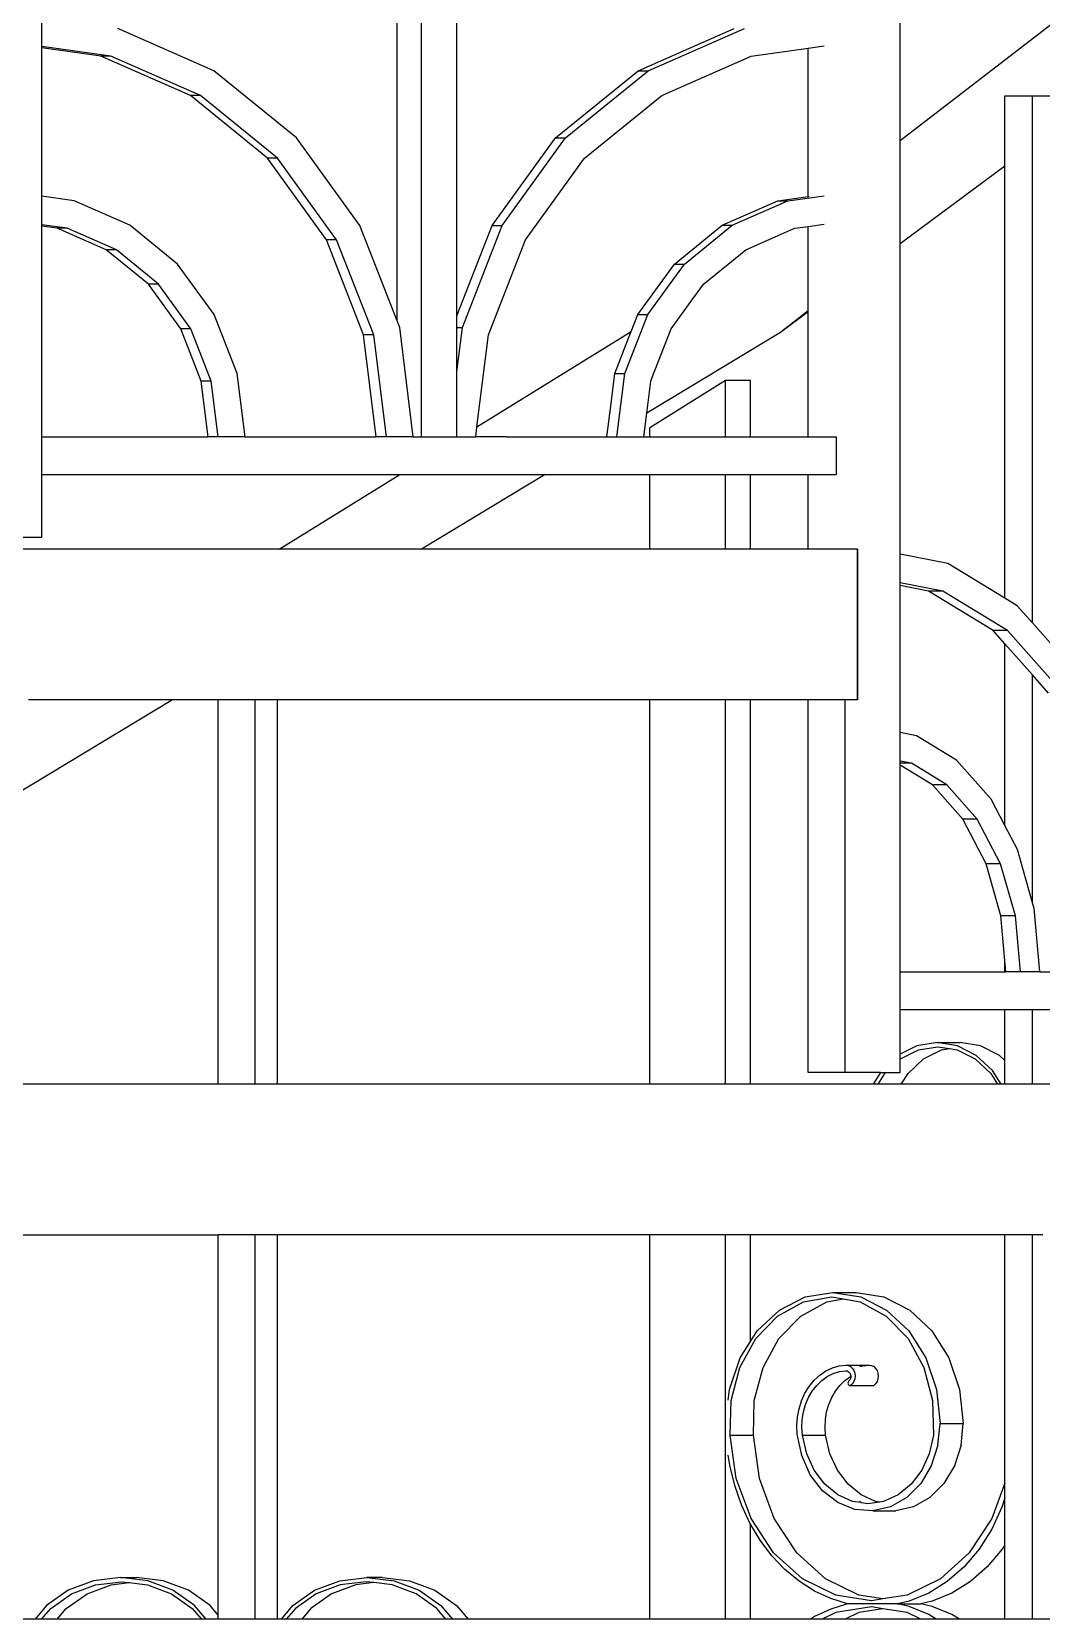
# Model space of a CAD drawing. Header units: millimetres. Extents: x 173236 to 801264, y -94969 to 615039.
# Drawn here: x 499848 to 500084.4, y -3046.3 to -2674.7 of the extents above; entities that cross this region are included whole.
import ezdxf

# ---------------------------------------------------------------- set-up
doc = ezdxf.new("R2010")
doc.units = ezdxf.units.MM
doc.header["$MEASUREMENT"] = 0
doc.layers.add('VOX-A-WALL-PATT', color=233, linetype='Continuous')

# ---------------------------------------------------------------- blocks, each defined once
blk = doc.blocks.new('STAIRCASE')
at = {"layer": 'VOX-A-WALL-PATT'}
for p, q in [((499939.25, -2769.56), (499939.25, -2074.45)), ((499947.58, -2741.19), (499947.58, -2537.66)), ((499933.58, -2742.4), (499933.58, -2539.73)), ((500051.33, -2700.23), (500051.33, -2602.71)), ((499850.36, -2678.15), (499850.36, -2671.47)), ((499890.69, -2683.84), (499868.17, -2673.96)), ((499989.99, -2683.84), (500012.51, -2673.96)), ((499992.36, -2683.84), (500014.87, -2673.96)), ((500087.63, -2672.29), (500051.33, -2700.23)), ((499866.54, -2680.41), (499850.36, -2678.15)), ((499850.36, -2678.48), (499850.36, -2678.15)), ((499864.18, -2680.41), (499850.36, -2678.48)), ((499850.36, -2713.21), (499850.36, -2678.48)), ((500016.5, -2680.41), (500029.84, -2678.55)), ((500029.84, -2678.55), (500033.54, -2678.03)), ((500029.84, -2713.25), (500029.84, -2678.55)), ((499885.17, -2689.63), (499864.18, -2680.41)), ((499866.54, -2680.41), (499864.18, -2680.41)), ((499887.54, -2689.63), (499866.54, -2680.41)), ((499995.51, -2689.63), (500016.5, -2680.41)), ((499910.02, -2699.57), (499890.69, -2683.84)), ((499970.66, -2699.57), (499989.99, -2683.84)), ((499973.03, -2699.57), (499992.36, -2683.84)), ((499989.99, -2683.84), (499992.36, -2683.84)), ((499903.2, -2704.29), (499885.17, -2689.63)), ((499887.54, -2689.63), (499885.17, -2689.63)), ((499905.57, -2704.29), (499887.54, -2689.63)), ((499977.48, -2704.29), (499995.51, -2689.63)), ((500075.87, -2699.17), (500075.87, -2689.73)), ((500075.87, -2689.73), (500082.32, -2689.73)), ((500082.32, -2689.73), (500090.06, -2689.73)), ((500082.32, -2813.09), (500082.32, -2689.73)), ((499924.85, -2720.07), (499910.02, -2699.57)), ((499955.83, -2720.07), (499970.66, -2699.57)), ((499958.19, -2720.07), (499973.03, -2699.57)), ((499970.66, -2699.57), (499973.03, -2699.57)), ((500051.33, -2702.22), (500051.33, -2700.23)), ((500075.87, -2703.89), (500075.87, -2699.17)), ((499917.03, -2723.41), (499903.2, -2704.29)), ((499905.57, -2704.29), (499903.2, -2704.29)), ((499919.4, -2723.41), (499905.57, -2704.29)), ((499963.65, -2723.41), (499977.48, -2704.29)), ((500051.33, -2716.43), (500051.33, -2702.22)), ((500075.87, -2706.21), (500075.87, -2703.89)), ((500075.87, -2706.21), (500051.33, -2724.38)), ((500075.87, -2807.31), (500075.87, -2706.21)), ((499857.98, -2714.27), (499850.36, -2713.21)), ((499850.36, -2719.89), (499850.36, -2713.21)), ((499871, -2719.99), (499857.98, -2714.27)), ((500009.68, -2719.99), (500022.7, -2714.27)), ((500012.04, -2719.99), (500025.06, -2714.27)), ((500022.7, -2714.27), (500029.84, -2713.25)), ((500022.7, -2714.27), (500025.06, -2714.27)), ((500025.06, -2714.27), (500033.54, -2713.09)), ((500029.84, -2713.25), (500030.05, -2713.25)), ((499856.35, -2720.72), (499850.36, -2719.89)), ((499850.36, -2720.22), (499850.36, -2719.89)), ((499882.18, -2729.09), (499871, -2719.99)), ((499998.5, -2729.09), (500009.68, -2719.99)), ((500000.86, -2729.09), (500012.04, -2719.99)), ((500009.68, -2719.99), (500012.04, -2719.99)), ((500029.84, -2720.28), (500033.54, -2719.77)), ((500051.33, -2723.15), (500051.33, -2716.43)), ((499853.99, -2720.72), (499850.36, -2720.22)), ((499850.36, -2769.56), (499850.36, -2720.22)), ((499856.35, -2720.72), (499853.99, -2720.72)), ((499865.49, -2725.77), (499853.99, -2720.72)), ((499867.85, -2725.77), (499856.35, -2720.72)), ((499925.73, -2745.67), (499917.03, -2723.41)), ((499919.4, -2723.41), (499917.03, -2723.41)), ((499928.09, -2745.67), (499919.4, -2723.41)), ((499933.58, -2742.4), (499924.85, -2720.07)), ((499947.58, -2741.19), (499955.83, -2720.07)), ((499948.87, -2743.94), (499958.19, -2720.07)), ((499954.95, -2745.67), (499963.65, -2723.41)), ((499955.83, -2720.07), (499958.19, -2720.07)), ((500015.19, -2725.77), (500022.07, -2722.75)), ((500022.07, -2722.75), (500025.61, -2721.2)), ((500025.61, -2721.2), (500026.69, -2720.72)), ((500026.69, -2720.72), (500029.84, -2720.28)), ((500029.84, -2731), (500029.84, -2720.28)), ((500051.33, -2724.38), (500051.33, -2723.15)), ((499867.85, -2725.77), (499865.49, -2725.77)), ((499875.37, -2733.81), (499865.49, -2725.77)), ((499877.73, -2733.81), (499867.85, -2725.77)), ((500005.31, -2733.81), (500015.19, -2725.77)), ((500051.33, -2797.02), (500051.33, -2724.38)), ((499890.76, -2740.94), (499882.18, -2729.09)), ((499989.92, -2740.94), (499998.5, -2729.09)), ((499992.28, -2740.94), (500000.86, -2729.09)), ((499998.5, -2729.09), (500000.86, -2729.09)), ((500029.84, -2740.01), (500029.84, -2731)), ((499877.73, -2733.81), (499875.37, -2733.81)), ((499882.94, -2744.28), (499875.37, -2733.81)), ((499885.31, -2744.28), (499877.73, -2733.81)), ((500004.51, -2734.92), (500005.31, -2733.81)), ((499997.74, -2744.28), (500002.83, -2737.24)), ((500002.83, -2737.24), (500004.51, -2734.92)), ((499896.16, -2754.74), (499890.76, -2740.94)), ((499947.58, -2743.94), (499947.58, -2741.19)), ((499986.89, -2754.74), (499992.28, -2740.94)), ((499988.37, -2744.9), (499989.92, -2740.94)), ((499989.92, -2740.94), (499992.28, -2740.94)), ((500029.84, -2740.01), (500023.31, -2745.14)), ((500029.84, -2740.29), (500023.31, -2745.14)), ((500029.84, -2740.29), (500029.84, -2740.01)), ((500029.84, -2769.56), (500029.84, -2740.29)), ((499885.31, -2744.28), (499882.94, -2744.28)), ((499887.71, -2756.47), (499882.94, -2744.28)), ((499890.07, -2756.47), (499885.31, -2744.28)), ((499928.7, -2769.56), (499925.73, -2745.67)), ((499928.09, -2745.67), (499925.73, -2745.67)), ((499931.06, -2769.56), (499928.09, -2745.67)), ((499934.18, -2743.94), (499933.58, -2742.4)), ((499937.36, -2769.56), (499934.18, -2743.94)), ((499947.58, -2754.32), (499948.87, -2743.94)), ((499947.58, -2743.94), (499948.87, -2743.94)), ((499947.58, -2754.32), (499947.58, -2743.94)), ((499952.27, -2767.23), (499988.37, -2744.9)), ((499952.27, -2767.23), (499954.95, -2745.67)), ((499987.78, -2746.41), (499988.37, -2744.9)), ((500023.31, -2745.14), (499992.04, -2764.01)), ((499993.22, -2755.84), (499997.74, -2744.28)), ((499984.53, -2754.74), (499987.78, -2746.41)), ((499889.33, -2769.56), (499887.71, -2756.47)), ((499890.07, -2756.47), (499887.71, -2756.47)), ((499891.7, -2769.56), (499890.07, -2756.47)), ((499897.99, -2769.56), (499896.16, -2754.74)), ((499947.58, -2769.56), (499947.58, -2754.32)), ((499983.58, -2762.38), (499984.53, -2754.74)), ((499984.53, -2754.74), (499986.89, -2754.74)), ((499985.05, -2769.56), (499986.89, -2754.74)), ((499992.04, -2764.01), (499992.97, -2756.47)), ((500010.47, -2756.38), (499992.73, -2767.41)), ((499992.97, -2756.47), (499993.22, -2755.84)), ((500016.3, -2756.38), (500010.47, -2756.38)), ((500010.47, -2769.56), (500010.47, -2756.38)), ((500016.3, -2769.56), (500016.3, -2756.38)), ((499982.69, -2769.56), (499983.58, -2762.38)), ((499991.35, -2769.56), (499992.04, -2764.01)), ((499951.98, -2769.56), (499952.16, -2768.11)), ((499952.16, -2768.11), (499952.27, -2767.23)), ((499992.73, -2769.56), (499992.73, -2767.41)), ((499850.36, -2778.38), (499850.36, -2769.56)), ((499850.36, -2769.56), (499889.33, -2769.56)), ((499891.7, -2769.56), (499889.33, -2769.56)), ((499897.99, -2769.56), (499891.7, -2769.56)), ((499897.99, -2769.56), (499928.7, -2769.56)), ((499931.06, -2769.56), (499928.7, -2769.56)), ((499937.36, -2769.56), (499931.06, -2769.56)), ((499937.36, -2769.56), (499939.25, -2769.56)), ((499939.25, -2769.56), (499947.58, -2769.56)), ((499947.58, -2769.56), (499951.98, -2769.56)), ((499959.25, -2769.56), (499951.98, -2769.56)), ((499959.25, -2769.56), (499972.99, -2769.56)), ((499972.99, -2769.56), (499982.69, -2769.56)), ((499982.69, -2769.56), (499985.05, -2769.56)), ((499985.05, -2769.56), (499991.35, -2769.56)), ((499991.35, -2769.56), (499992.73, -2769.56)), ((499992.73, -2769.56), (500010.47, -2769.56)), ((500010.47, -2769.56), (500016.3, -2769.56)), ((500016.3, -2769.56), (500029.84, -2769.56)), ((500029.84, -2769.56), (500036.33, -2769.56)), ((500036.33, -2769.56), (500036.33, -2778.38)), ((499850.36, -2793.1), (499850.36, -2778.38)), ((499850.36, -2778.38), (499934.24, -2778.38)), ((499905.98, -2795.86), (499934.24, -2778.38)), ((499934.24, -2778.38), (499935.31, -2778.38)), ((499935.31, -2778.38), (499943.14, -2778.38)), ((499968.23, -2778.38), (499939.28, -2795.86)), ((499943.14, -2778.38), (499943.63, -2778.38)), ((499943.63, -2778.38), (499958.75, -2778.38)), ((499958.75, -2778.38), (499968.23, -2778.38)), ((499968.23, -2778.38), (499992.73, -2778.38)), ((499992.73, -2795.86), (499992.73, -2778.38)), ((499992.73, -2778.38), (500010.47, -2778.38)), ((500010.47, -2795.86), (500010.47, -2778.38)), ((500010.47, -2778.38), (500016.3, -2778.38)), ((500016.3, -2795.86), (500016.3, -2778.38)), ((500016.3, -2778.38), (500029.84, -2778.38)), ((500029.84, -2795.86), (500029.84, -2778.38)), ((500029.84, -2778.38), (500036.33, -2778.38)), ((499850.36, -2793.1), (499832.77, -2793.1)), ((499893.56, -2795.86), (499816.58, -2795.86)), ((499905.98, -2795.86), (499893.56, -2795.86)), ((499906.62, -2795.86), (499905.98, -2795.86)), ((499911.32, -2795.86), (499906.62, -2795.86)), ((499912.69, -2795.86), (499911.32, -2795.86)), ((499927.33, -2795.86), (499912.69, -2795.86)), ((499936.11, -2795.86), (499927.33, -2795.86)), ((499939.28, -2795.86), (499936.11, -2795.86)), ((499992.73, -2795.86), (499939.28, -2795.86)), ((500003.44, -2795.86), (499992.73, -2795.86)), ((500010.47, -2795.86), (500003.44, -2795.86)), ((500016.3, -2795.86), (500010.47, -2795.86)), ((500029.84, -2795.86), (500016.3, -2795.86)), ((500038.47, -2795.86), (500029.84, -2795.86)), ((500041.28, -2795.86), (500038.47, -2795.86)), ((500041.36, -2795.86), (500041.28, -2795.86)), ((500041.28, -2795.86), (500041.28, -2831.08)), ((500041.36, -2795.86), (500041.36, -2831.08)), ((500062.51, -2799.18), (500051.33, -2797.02)), ((500051.33, -2803.69), (500051.33, -2797.02)), ((500075.87, -2807.31), (500062.51, -2799.18)), ((500061.34, -2805.63), (500051.33, -2803.69)), ((500051.33, -2804.35), (500051.33, -2803.69)), ((500057.96, -2805.63), (500051.33, -2804.35)), ((500051.33, -2838.75), (500051.33, -2804.35)), ((500073.11, -2814.85), (500057.96, -2805.63)), ((500061.34, -2805.63), (500057.96, -2805.63)), ((500076.48, -2814.85), (500061.34, -2805.63)), ((500078.75, -2809.07), (500075.87, -2807.31)), ((500082.32, -2813.09), (500078.75, -2809.07)), ((500076.48, -2814.85), (500073.11, -2814.85)), ((500075.87, -2817.96), (500073.11, -2814.85)), ((500089.48, -2829.52), (500076.48, -2814.85)), ((500090.06, -2821.82), (500082.32, -2813.09)), ((500075.87, -2860.53), (500075.87, -2817.96)), ((500082.32, -2825.24), (500075.87, -2817.96)), ((500082.32, -2878.63), (500082.32, -2825.24)), ((500086.11, -2829.52), (500082.32, -2825.24)), ((499880.96, -2831.08), (499822.58, -2866.32)), ((499850.11, -2831.08), (499847.25, -2831.08)), ((499864.02, -2831.08), (499850.11, -2831.08)), ((499880.96, -2831.08), (499864.02, -2831.08)), ((499891.7, -2831.08), (499880.96, -2831.08)), ((499891.7, -2921.08), (499891.7, -2831.08)), ((499893.56, -2831.08), (499891.7, -2831.08)), ((499900.32, -2831.08), (499893.56, -2831.08)), ((499900.32, -2921.08), (499900.32, -2831.08)), ((499905.53, -2831.08), (499900.32, -2831.08)), ((499905.53, -2921.08), (499905.53, -2831.08)), ((499936.11, -2831.08), (499905.53, -2831.08)), ((499992.73, -2831.08), (499936.11, -2831.08)), ((499992.73, -2921.08), (499992.73, -2831.08)), ((500003.44, -2831.08), (499992.73, -2831.08)), ((500010.47, -2831.08), (500003.44, -2831.08)), ((500010.47, -2921.08), (500010.47, -2831.08)), ((500016.3, -2831.08), (500010.47, -2831.08)), ((500016.3, -2921.08), (500016.3, -2831.08)), ((500029.84, -2831.08), (500016.3, -2831.08)), ((500029.84, -2918.32), (500029.84, -2831.08)), ((500038.47, -2831.08), (500029.84, -2831.08)), ((500038.47, -2918.32), (500038.47, -2831.08)), ((500041.28, -2831.08), (500038.47, -2831.08)), ((500041.36, -2831.08), (500041.28, -2831.08)), ((500055.16, -2839.49), (500051.33, -2838.75)), ((500051.33, -2845.43), (500051.33, -2838.75)), ((500064.55, -2845.21), (500055.16, -2839.49)), ((500053.99, -2845.94), (500051.33, -2845.43)), ((500051.33, -2845.94), (500051.33, -2845.43)), ((500053.99, -2845.94), (500051.33, -2845.94)), ((500051.33, -2846.38), (500051.33, -2845.94)), ((500062.28, -2850.99), (500053.99, -2845.94)), ((500072.62, -2854.31), (500064.55, -2845.21)), ((500058.91, -2850.99), (500051.33, -2846.38)), ((500051.33, -2894.78), (500051.33, -2846.38)), ((500062.28, -2850.99), (500058.91, -2850.99)), ((500066.03, -2859.03), (500058.91, -2850.99)), ((500069.41, -2859.03), (500062.28, -2850.99)), ((500075.87, -2860.53), (500072.62, -2854.31)), ((500069.41, -2859.03), (500066.03, -2859.03)), ((500071.5, -2869.5), (500066.03, -2859.03)), ((500074.87, -2869.5), (500069.41, -2859.03)), ((500078.81, -2866.16), (500075.87, -2860.53)), ((500082.32, -2878.63), (500078.81, -2866.16)), ((500074.87, -2869.5), (500071.5, -2869.5)), ((500074.94, -2881.69), (500071.5, -2869.5)), ((500078.31, -2881.69), (500074.87, -2869.5)), ((500082.7, -2879.97), (500082.32, -2878.63)), ((500078.31, -2881.69), (500074.94, -2881.69)), ((500075.87, -2892.1), (500074.94, -2881.69)), ((500079.48, -2894.78), (500078.31, -2881.69)), ((500084.02, -2894.78), (500082.7, -2879.97)), ((500075.87, -2894.78), (500075.87, -2892.1)), ((500076.11, -2894.78), (500075.87, -2892.1)), ((500051.33, -2894.78), (500075.87, -2894.78)), ((500051.33, -2903.61), (500051.33, -2894.78)), ((500075.87, -2894.78), (500076.11, -2894.78)), ((500079.48, -2894.78), (500076.11, -2894.78)), ((500084.02, -2894.78), (500079.48, -2894.78)), ((500084.02, -2894.78), (500090.06, -2894.78)), ((500051.33, -2903.61), (500075.87, -2903.61)), ((500051.33, -2914.06), (500051.33, -2903.61)), ((500075.87, -2915.51), (500075.87, -2903.61)), ((500075.87, -2903.61), (500082.32, -2903.61)), ((500082.32, -2921.08), (500082.32, -2903.61)), ((500082.32, -2903.61), (500090.06, -2903.61)), ((500055.26, -2912.07), (500051.33, -2914.06)), ((500051.39, -2915.15), (500055.62, -2913.02)), ((500060.01, -2911.31), (500055.26, -2912.07)), ((500055.62, -2913.02), (500060.15, -2912.29)), ((500056.81, -2915.15), (500061.04, -2913.02)), ((500060.01, -2911.31), (500065.42, -2911.31)), ((500064.75, -2912.07), (500060.01, -2911.31)), ((500060.15, -2912.29), (500062.86, -2912.72)), ((500061.04, -2913.02), (500062.86, -2912.72)), ((500062.86, -2912.72), (500064.69, -2913.02)), ((500064.69, -2913.02), (500068.91, -2915.15)), ((500069.17, -2914.31), (500064.75, -2912.07)), ((500070.17, -2912.07), (500065.42, -2911.31)), ((500074.58, -2914.31), (500070.17, -2912.07)), ((500051.33, -2915.21), (500051.33, -2914.06)), ((500051.33, -2915.21), (500051.39, -2915.15)), ((500051.33, -2918.32), (500051.33, -2915.21)), ((500053.18, -2918.55), (500056.81, -2915.15)), ((500068.91, -2915.15), (500072.54, -2918.55)), ((500072.96, -2917.86), (500069.17, -2914.31)), ((500075.87, -2915.51), (500074.58, -2914.31)), ((500075.87, -2921.08), (500075.87, -2915.51)), ((500038.47, -2918.32), (500029.84, -2918.32)), ((500046.76, -2918.32), (500038.47, -2918.32)), ((500046.76, -2918.32), (500045.03, -2921.08)), ((500046.18, -2921.08), (500047.77, -2918.55)), ((500046.76, -2918.32), (500048.02, -2918.32)), ((500047.77, -2918.55), (500048.02, -2918.32)), ((500048.02, -2918.32), (500051.33, -2918.32)), ((500051.59, -2921.08), (500053.18, -2918.55)), ((500072.54, -2918.55), (500074.13, -2921.08)), ((500074.99, -2921.08), (500072.96, -2917.86)), ((499891.7, -2921.08), (499805.67, -2921.08)), ((499900.32, -2921.08), (499891.7, -2921.08)), ((499905.53, -2921.08), (499900.32, -2921.08)), ((499992.73, -2921.08), (499905.53, -2921.08)), ((500001.11, -2921.08), (499992.73, -2921.08)), ((500002.22, -2921.08), (500001.11, -2921.08)), ((500010.47, -2921.08), (500002.22, -2921.08)), ((500011.25, -2921.08), (500010.47, -2921.08)), ((500016.3, -2921.08), (500011.25, -2921.08)), ((500026.12, -2921.08), (500016.3, -2921.08)), ((500026.86, -2921.08), (500026.12, -2921.08)), ((500045.03, -2921.08), (500026.86, -2921.08)), ((500046.18, -2921.08), (500045.03, -2921.08)), ((500051.59, -2921.08), (500046.18, -2921.08)), ((500074.13, -2921.08), (500051.59, -2921.08)), ((500074.99, -2921.08), (500074.13, -2921.08)), ((500075.87, -2921.08), (500074.99, -2921.08)), ((500082.32, -2921.08), (500075.87, -2921.08)), ((500086.53, -2921.08), (500082.32, -2921.08)), ((499805.67, -2956.3), (499891.7, -2956.3)), ((499891.7, -3045.32), (499891.7, -2956.3)), ((499900.32, -2956.3), (499891.7, -2956.3)), ((499900.32, -3046.31), (499900.32, -2956.3)), ((499905.53, -2956.3), (499900.32, -2956.3)), ((499905.53, -3046.31), (499905.53, -2956.3)), ((499992.73, -2956.3), (499905.53, -2956.3)), ((499992.73, -3046.31), (499992.73, -2956.3)), ((500001.11, -2956.3), (499992.73, -2956.3)), ((500002.22, -2956.3), (500001.11, -2956.3)), ((500010.47, -2956.3), (500002.22, -2956.3)), ((500010.47, -3046.31), (500010.47, -2956.3)), ((500011.25, -2956.3), (500010.47, -2956.3)), ((500016.3, -2956.3), (500011.25, -2956.3)), ((500016.3, -2981.3), (500016.3, -2956.3)), ((500026.12, -2956.3), (500016.3, -2956.3)), ((500026.86, -2956.3), (500026.12, -2956.3)), ((500075.87, -2956.3), (500026.86, -2956.3)), ((500082.32, -2956.3), (500075.87, -2956.3)), ((500075.87, -3014.43), (500075.87, -2956.3)), ((500082.32, -3046.31), (500082.32, -2956.3)), ((500084.73, -2956.3), (500082.32, -2956.3)), ((500022.65, -2975.33), (500028.75, -2972.01)), ((500023.07, -2973.93), (500029.12, -2970.87)), ((500028.07, -2975.33), (500034.17, -2972.01)), ((500028.75, -2972.01), (500035.36, -2970.87)), ((500029.12, -2970.87), (500035.62, -2969.83)), ((500034.17, -2972.01), (500038.07, -2971.34)), ((500035.36, -2970.87), (500038.07, -2971.34)), ((500035.62, -2969.83), (500041.04, -2969.83)), ((500035.62, -2969.83), (500042.11, -2970.87)), ((500038.07, -2971.34), (500041.97, -2972.01)), ((500041.04, -2969.83), (500047.53, -2970.87)), ((500041.97, -2972.01), (500048.07, -2975.33)), ((500042.11, -2970.87), (500048.16, -2973.93)), ((500047.53, -2970.87), (500053.58, -2973.93)), ((500017.54, -2980.58), (500022.65, -2975.33)), ((500017.88, -2978.8), (500023.07, -2973.93)), ((500022.96, -2980.58), (500028.07, -2975.33)), ((500048.07, -2975.33), (500053.18, -2980.58)), ((500048.16, -2973.93), (500053.36, -2978.8)), ((500053.58, -2973.93), (500058.78, -2978.8)), ((500016.3, -2981.3), (500017.88, -2978.8)), ((500053.36, -2978.8), (500057.34, -2985.15)), ((500058.78, -2978.8), (500062.76, -2985.15)), ((500013.82, -2987.35), (500017.54, -2980.58)), ((500013.89, -2985.15), (500016.3, -2981.3)), ((500019.24, -2987.35), (500022.96, -2980.58)), ((500053.18, -2980.58), (500056.9, -2987.35)), ((500011.38, -2992.54), (500013.89, -2985.15)), ((500011.77, -2995.1), (500013.82, -2987.35)), ((500017.19, -2995.1), (500019.24, -2987.35)), ((500033.94, -2988.19), (500035.47, -2987.47)), ((500035.47, -2987.47), (500037.07, -2987.02)), ((500037.07, -2987.02), (500038.71, -2986.84)), ((500038.71, -2986.84), (500044.13, -2986.84)), ((500038.71, -2986.84), (500039.25, -2986.92)), ((500039.25, -2986.92), (500039.75, -2987.18)), ((500039.75, -2987.18), (500040.18, -2987.58)), ((500041.92, -2987.18), (500042.49, -2987.02)), ((500042.49, -2987.02), (500044.13, -2986.84)), ((500044.13, -2986.84), (500044.67, -2986.92)), ((500044.67, -2986.92), (500045.17, -2987.18)), ((500045.17, -2987.18), (500045.6, -2987.58)), ((500056.9, -2987.35), (500058.95, -2995.1)), ((500057.34, -2985.15), (500059.85, -2992.54)), ((500062.76, -2985.15), (500065.27, -2992.54)), ((500030.04, -2991.8), (500031.2, -2990.38)), ((500031.2, -2990.38), (500032.51, -2989.17)), ((500031.81, -2991.57), (500032.99, -2990.42)), ((500032.51, -2989.17), (500033.94, -2988.19)), ((500032.99, -2990.42), (500034.29, -2989.49)), ((500034.29, -2989.49), (500035.68, -2988.79)), ((500035.68, -2988.79), (500037.14, -2988.34)), ((500037.14, -2988.34), (500038.64, -2988.14)), ((500037.23, -2991.57), (500038.41, -2990.42)), ((500038.41, -2990.42), (500039.71, -2989.49)), ((500038.64, -2988.14), (500038.93, -2988.17)), ((500038.93, -2988.17), (500039.2, -2988.3)), ((500039.14, -2990.86), (500039.12, -2991.02)), ((500039.12, -2991.02), (500039.14, -2991.17)), ((500039.19, -2990.71), (500039.14, -2990.86)), ((500039.14, -2991.17), (500039.19, -2991.32)), ((500039.15, -2988.34), (500039.2, -2988.3)), ((500039.26, -2990.59), (500039.19, -2990.71)), ((500039.2, -2988.3), (500039.44, -2988.51)), ((500039.37, -2990.49), (500039.26, -2990.59)), ((500039.49, -2990.43), (500039.37, -2990.49)), ((500039.44, -2988.51), (500039.62, -2988.78)), ((500039.66, -2990.14), (500039.49, -2990.43)), ((500039.62, -2988.78), (500039.74, -2989.1)), ((500039.76, -2989.81), (500039.66, -2990.14)), ((500039.71, -2989.49), (500039.79, -2989.45)), ((500039.74, -2989.1), (500039.79, -2989.45)), ((500040.18, -2991.19), (500039.75, -2991.59)), ((500039.79, -2989.45), (500039.76, -2989.81)), ((500040.18, -2987.58), (500040.52, -2988.11)), ((500040.52, -2990.66), (500040.18, -2991.19)), ((500040.52, -2988.11), (500040.72, -2988.73)), ((500040.72, -2990.05), (500040.52, -2990.66)), ((500040.72, -2988.73), (500040.8, -2989.39)), ((500040.8, -2989.39), (500040.72, -2990.05)), ((500045.6, -2991.19), (500045.17, -2991.59)), ((500045.6, -2987.58), (500045.93, -2988.11)), ((500045.93, -2990.66), (500045.6, -2991.19)), ((500045.93, -2988.11), (500046.14, -2988.73)), ((500046.14, -2990.05), (500045.93, -2990.66)), ((500046.14, -2988.73), (500046.21, -2989.39)), ((500046.21, -2989.39), (500046.14, -2990.05)), ((500011.11, -2995.06), (500011.38, -2992.54)), ((500028.26, -2995.16), (500029.05, -2993.4)), ((500029.05, -2993.4), (500030.04, -2991.8)), ((500029.21, -2996.04), (500029.9, -2994.4)), ((500029.9, -2994.4), (500030.77, -2992.9)), ((500030.77, -2992.9), (500031.81, -2991.57)), ((500034.63, -2996.04), (500035.32, -2994.4)), ((500035.32, -2994.4), (500036.19, -2992.9)), ((500036.19, -2992.9), (500037.23, -2991.57)), ((500039.19, -2991.32), (500039.27, -2991.44)), ((500039.27, -2991.44), (500039.38, -2991.54)), ((500039.38, -2991.54), (500039.5, -2991.6)), ((500039.5, -2991.6), (500039.62, -2991.62)), ((500039.62, -2991.62), (500039.75, -2991.59)), ((500039.75, -2991.59), (500044.91, -2991.6)), ((500044.91, -2991.6), (500045.04, -2991.62)), ((500045.04, -2991.62), (500045.17, -2991.59)), ((500059.85, -2992.54), (500060.71, -3000.47)), ((500065.27, -2992.54), (500066.12, -3000.47)), ((500011.56, -3003.25), (500011.77, -2995.1)), ((500016.98, -3003.25), (500017.19, -2995.1)), ((500027.3, -2998.98), (500027.67, -2997.03)), ((500027.67, -2997.03), (500028.26, -2995.16)), ((500028.42, -2999.58), (500028.71, -2997.78)), ((500028.71, -2997.78), (500029.21, -2996.04)), ((500033.84, -2999.58), (500034.13, -2997.78)), ((500034.13, -2997.78), (500034.63, -2996.04)), ((500058.95, -2995.1), (500059.16, -3003.25)), ((500027.16, -3000.98), (500027.3, -2998.98)), ((500027.25, -3002.99), (500027.16, -3000.98)), ((500028.34, -3001.42), (500028.42, -2999.58)), ((500028.47, -3003.25), (500028.34, -3001.42)), ((500033.75, -3001.42), (500033.84, -2999.58)), ((500033.88, -3003.25), (500033.75, -3001.42)), ((500060.18, -3005.57), (500060.71, -3000.47)), ((500060.71, -3000.47), (500066.12, -3000.47)), ((500065.6, -3005.57), (500066.12, -3000.47)), ((500011.56, -3003.25), (500016.98, -3003.25)), ((500012.97, -3013.38), (500011.56, -3003.25)), ((500018.39, -3013.38), (500016.98, -3003.25)), ((500028.29, -3007.97), (500027.25, -3002.99)), ((500028.47, -3003.25), (500033.88, -3003.25)), ((500029.46, -3007.55), (500028.47, -3003.25)), ((500034.87, -3007.55), (500033.88, -3003.25)), ((500059.16, -3003.25), (500058.17, -3007.55)), ((500060.18, -3005.57), (500058.63, -3010.36)), ((500065.6, -3005.57), (500064.04, -3010.36)), ((500011.45, -3010.26), (500011.11, -3007.86)), ((500030.31, -3012.49), (500028.29, -3007.97)), ((500031.24, -3011.44), (500029.46, -3007.55)), ((500036.66, -3011.44), (500034.87, -3007.55)), ((500058.17, -3007.55), (500056.39, -3011.44)), ((500012.6, -3015), (500011.45, -3010.26)), ((500016.43, -3022.74), (500012.97, -3013.38)), ((500021.85, -3022.74), (500018.39, -3013.38)), ((500033.18, -3016.24), (500030.31, -3012.49)), ((500033.72, -3014.72), (500031.24, -3011.44)), ((500039.14, -3014.72), (500036.66, -3011.44)), ((500056.39, -3011.44), (500053.91, -3014.72)), ((500058.63, -3010.36), (500056.15, -3014.52)), ((500064.04, -3010.36), (500061.57, -3014.52)), ((500014.18, -3019.54), (500012.6, -3015)), ((500036.74, -3019.01), (500033.18, -3016.24)), ((500036.76, -3017.2), (500033.72, -3014.72)), ((500040.19, -3018.74), (500036.76, -3017.2)), ((500042.18, -3017.2), (500039.14, -3014.72)), ((500045.6, -3018.74), (500042.18, -3017.2)), ((500050.87, -3017.2), (500047.44, -3018.74)), ((500053.91, -3014.72), (500050.87, -3017.2)), ((500056.15, -3014.52), (500052.9, -3017.79)), ((500061.57, -3014.52), (500058.32, -3017.79)), ((500075.87, -3014.43), (500072.8, -3022.74)), ((500075.87, -3017.88), (500075.87, -3014.43)), ((500016.17, -3023.83), (500014.18, -3019.54)), ((500040.74, -3020.61), (500036.74, -3019.01)), ((500042.16, -3019.01), (500040.19, -3018.74)), ((500044.95, -3020.94), (500040.74, -3020.61)), ((500042.16, -3019.01), (500041.81, -3018.74)), ((500042.23, -3019.04), (500042.16, -3019.01)), ((500043.81, -3019.27), (500042.23, -3019.04)), ((500046.52, -3018.88), (500043.81, -3019.27)), ((500049.09, -3019.98), (500044.95, -3020.94)), ((500044.95, -3020.94), (500050.36, -3020.94)), ((500046.52, -3018.88), (500045.6, -3018.74)), ((500047.44, -3018.74), (500046.52, -3018.88)), ((500052.9, -3017.79), (500049.09, -3019.98)), ((500054.5, -3019.98), (500050.36, -3020.94)), ((500058.32, -3017.79), (500054.5, -3019.98)), ((500075.18, -3020.08), (500072.8, -3025.25)), ((500075.87, -3017.88), (500075.18, -3020.08)), ((500075.87, -3028.95), (500075.87, -3017.88)), ((500016.3, -3024.05), (500016.17, -3023.83)), ((500016.3, -3046.31), (500016.3, -3024.05)), ((500018.56, -3027.82), (500016.3, -3024.05)), ((500021.71, -3030.73), (500016.43, -3022.74)), ((500027.13, -3030.73), (500021.85, -3022.74)), ((500072.8, -3022.74), (500067.52, -3030.73)), ((500021.3, -3031.44), (500018.56, -3027.82)), ((500072.8, -3025.25), (500069.83, -3029.94)), ((500024.37, -3034.66), (500021.3, -3031.44)), ((500028.47, -3036.84), (500021.71, -3030.73)), ((500033.89, -3036.84), (500027.13, -3030.73)), ((500067.52, -3030.73), (500060.76, -3036.84)), ((500069.83, -3029.94), (500066.32, -3034.05)), ((500075.24, -3029.94), (500071.74, -3034.05)), ((500075.87, -3028.95), (500075.24, -3029.94)), ((500075.87, -3046.31), (500075.87, -3028.95)), ((500027.72, -3037.43), (500024.37, -3034.66)), ((500066.32, -3034.05), (500062.37, -3037.49)), ((500071.74, -3034.05), (500067.79, -3037.49)), ((499856.59, -3039.53), (499851.52, -3043.08)), ((499862.5, -3037.29), (499856.59, -3039.53)), ((499857.32, -3040.38), (499862.98, -3038.24)), ((499860.97, -3040.38), (499866.62, -3038.24)), ((499868.84, -3036.53), (499862.5, -3037.29)), ((499862.98, -3038.24), (499869.04, -3037.51)), ((499866.62, -3038.24), (499870.86, -3037.73)), ((499868.84, -3036.53), (499872.49, -3036.53)), ((499875.19, -3037.29), (499868.84, -3036.53)), ((499869.04, -3037.51), (499870.86, -3037.73)), ((499870.86, -3037.73), (499875.11, -3038.24)), ((499878.83, -3037.29), (499872.49, -3036.53)), ((499875.11, -3038.24), (499880.76, -3040.38)), ((499881.1, -3039.53), (499875.19, -3037.29)), ((499884.74, -3039.53), (499878.83, -3037.29)), ((499886.17, -3043.08), (499881.1, -3039.53)), ((499889.81, -3043.08), (499884.74, -3039.53)), ((499909.19, -3043.08), (499914.26, -3039.53)), ((499914.26, -3039.53), (499920.17, -3037.29)), ((499920.25, -3038.24), (499914.6, -3040.38)), ((499923.89, -3038.24), (499918.24, -3040.38)), ((499920.17, -3037.29), (499926.51, -3036.53)), ((499926.32, -3037.51), (499920.25, -3038.24)), ((499928.14, -3037.73), (499923.89, -3038.24)), ((499928.14, -3037.73), (499926.32, -3037.51)), ((499926.51, -3036.53), (499932.86, -3037.29)), ((499930.16, -3036.53), (499926.51, -3036.53)), ((499932.38, -3038.24), (499928.14, -3037.73)), ((499930.16, -3036.53), (499936.5, -3037.29)), ((499938.03, -3040.38), (499932.38, -3038.24)), ((499932.86, -3037.29), (499938.77, -3039.53)), ((499936.5, -3037.29), (499942.41, -3039.53)), ((499938.77, -3039.53), (499943.84, -3043.08)), ((499942.41, -3039.53), (499947.48, -3043.08)), ((500031.3, -3039.71), (500027.72, -3037.43)), ((500036.27, -3040.67), (500028.47, -3036.84)), ((500041.69, -3040.67), (500033.89, -3036.84)), ((500060.76, -3036.84), (500052.96, -3040.67)), ((500062.37, -3037.49), (500058.05, -3040.2)), ((500067.79, -3037.49), (500063.47, -3040.2)), ((499851.52, -3043.08), (499848.81, -3046.31)), ((499852.47, -3043.78), (499857.32, -3040.38)), ((499856.11, -3043.78), (499860.97, -3040.38)), ((499880.76, -3040.38), (499885.61, -3043.78)), ((499888.88, -3046.31), (499886.17, -3043.08)), ((499891.7, -3045.32), (499889.81, -3043.08)), ((499906.48, -3046.31), (499909.19, -3043.08)), ((499914.6, -3040.38), (499909.75, -3043.78)), ((499918.24, -3040.38), (499913.39, -3043.78)), ((499942.89, -3043.78), (499938.03, -3040.38)), ((499943.84, -3043.08), (499946.55, -3046.31)), ((499947.48, -3043.08), (499950.19, -3046.31)), ((500035.08, -3041.47), (500031.3, -3039.71)), ((500038.99, -3042.7), (500035.08, -3041.47)), ((500038.99, -3042.7), (500035.08, -3043.92)), ((500044.62, -3041.98), (500036.27, -3040.67)), ((500050.75, -3042.7), (500038.99, -3042.7)), ((500047.32, -3041.55), (500041.69, -3040.67)), ((500047.32, -3041.55), (500044.62, -3041.98)), ((500052.96, -3040.67), (500047.32, -3041.55)), ((500053.45, -3042.1), (500050.75, -3042.7)), ((500053.45, -3043.3), (500050.75, -3042.7)), ((500050.75, -3042.7), (500056.17, -3042.7)), ((500058.05, -3040.2), (500053.45, -3042.1)), ((500058.87, -3042.1), (500056.17, -3042.7)), ((500058.87, -3043.3), (500056.17, -3042.7)), ((500063.47, -3040.2), (500058.87, -3042.1)), ((499848.81, -3046.31), (499828.55, -3046.31)), ((499850.34, -3046.31), (499848.81, -3046.31)), ((499850.34, -3046.31), (499852.47, -3043.78)), ((499853.99, -3046.31), (499850.34, -3046.31)), ((499853.99, -3046.31), (499856.11, -3043.78)), ((499887.74, -3046.31), (499853.99, -3046.31)), ((499885.61, -3043.78), (499887.74, -3046.31)), ((499888.88, -3046.31), (499887.74, -3046.31)), ((499891.7, -3046.31), (499888.88, -3046.31)), ((499891.7, -3046.31), (499891.7, -3045.32)), ((499900.32, -3046.31), (499891.7, -3046.31)), ((499905.53, -3046.31), (499900.32, -3046.31)), ((499906.48, -3046.31), (499905.53, -3046.31)), ((499907.62, -3046.31), (499906.48, -3046.31)), ((499909.75, -3043.78), (499907.62, -3046.31)), ((499911.26, -3046.31), (499907.62, -3046.31)), ((499913.39, -3043.78), (499911.26, -3046.31)), ((499945.01, -3046.31), (499911.26, -3046.31)), ((499945.01, -3046.31), (499942.89, -3043.78)), ((499946.55, -3046.31), (499945.01, -3046.31)), ((499950.19, -3046.31), (499946.55, -3046.31)), ((499992.73, -3046.31), (499950.19, -3046.31)), ((500010.47, -3046.31), (499992.73, -3046.31)), ((500016.3, -3046.31), (500010.47, -3046.31)), ((500030.33, -3046.31), (500016.3, -3046.31)), ((500031.3, -3045.69), (500030.33, -3046.31)), ((500033.06, -3046.31), (500030.33, -3046.31)), ((500035.08, -3043.92), (500031.3, -3045.69)), ((500036.27, -3044.73), (500033.06, -3046.31)), ((500038.48, -3046.31), (500033.06, -3046.31)), ((500044.62, -3043.42), (500036.27, -3044.73)), ((500041.69, -3044.73), (500038.48, -3046.31)), ((500056.17, -3046.31), (500038.48, -3046.31)), ((500047.32, -3043.85), (500041.69, -3044.73)), ((500047.32, -3043.85), (500044.62, -3043.42)), ((500052.96, -3044.73), (500047.32, -3043.85)), ((500056.17, -3046.31), (500052.96, -3044.73)), ((500058.05, -3045.2), (500053.45, -3043.3)), ((500059.81, -3046.31), (500056.17, -3046.31)), ((500059.81, -3046.31), (500058.05, -3045.2)), ((500063.47, -3045.2), (500058.87, -3043.3)), ((500065.23, -3046.31), (500059.81, -3046.31)), ((500065.23, -3046.31), (500063.47, -3045.2)), ((500075.87, -3046.31), (500065.23, -3046.31)), ((500082.32, -3046.31), (500075.87, -3046.31)), ((500090.06, -3046.31), (500082.32, -3046.31))]:
    blk.add_line(p, q, dxfattribs=at)

msp = doc.modelspace()

# ---------------------------------------------------------------- block references
msp.add_blockref('STAIRCASE', (0, 0))

doc.saveas('drawing.dxf')
